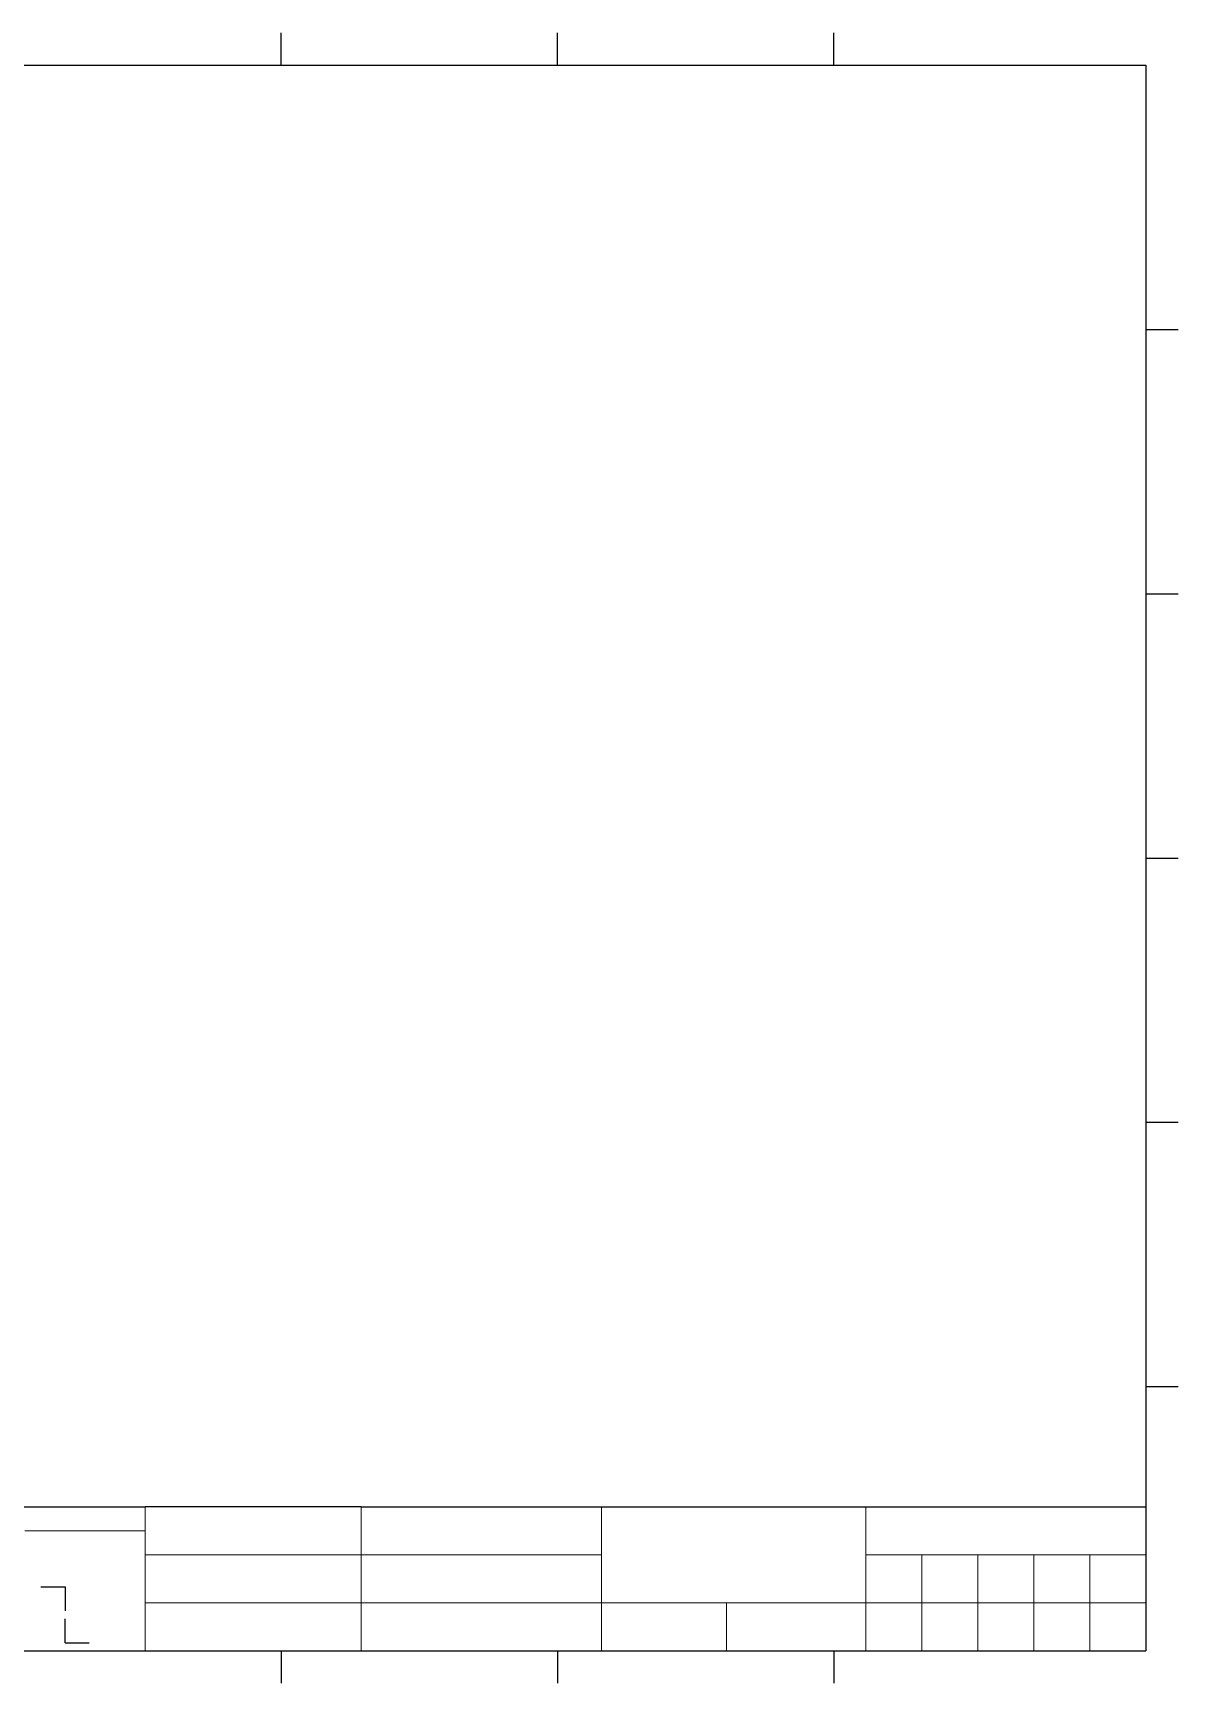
# Model space of a CAD drawing. Header units: millimetres. Extents: x 3 to 738, y -2 to 520.
# Drawn here: x 380 to 738, y 5 to 520 of the extents above; entities that cross this region are included whole.
import ezdxf

# ---------------------------------------------------------------- set-up
doc = ezdxf.new("R2010")
doc.units = ezdxf.units.MM
doc.header["$PDSIZE"] = -1
doc.layers.add('SLD-0', color=179, linetype='Continuous')

msp = doc.modelspace()

# ---------------------------------------------------------------- linework, layer by layer
at = {"color": 7, "linetype": 'Continuous', "lineweight": 25}
for p, q in [((457.5, 510), (457.5, 520)), ((543.75, 510), (543.75, 520)), ((630, 510), (630, 520)), ((15, 510), (727.5, 510)), ((727.5, 510), (727.5, 15)), ((727.5, 427.5), (737.5, 427.5)), ((727.5, 345), (737.5, 345)), ((727.5, 262.5), (737.5, 262.5)), ((727.5, 180), (737.5, 180)), ((727.5, 97.5), (737.5, 97.5)), ((15, 60), (415, 60)), ((482.5, 60), (415, 60)), ((482.5, 60), (557.5, 60)), ((557.5, 60), (727.5, 60)), ((15, 15), (727.5, 15)), ((457.5, 15), (457.5, 5)), ((543.75, 15), (543.75, 5)), ((630, 15), (630, 5))]:
    msp.add_line(p, q, dxfattribs=at)
at = {"color": 7, "linetype": 'Continuous', "lineweight": 18}
for p, q in [((415, 52.5), (415, 60)), ((482.5, 60), (482.5, 15)), ((557.5, 45), (557.5, 60)), ((640, 42.5), (640, 60)), ((377.5, 52.5), (415, 52.5)), ((415, 52.5), (415, 15)), ((415, 45), (482.5, 45)), ((482.5, 45), (557.5, 45)), ((557.5, 45), (557.5, 15)), ((640, 45), (727.5, 45)), ((640, 42.5), (640, 15)), ((657.5, 45), (657.5, 15)), ((675, 45), (675, 15)), ((692.5, 45), (692.5, 15)), ((710, 45), (710, 15)), ((415, 30), (482.5, 30)), ((482.5, 30), (557.5, 30)), ((557.5, 30), (640.8441, 30)), ((596.5, 30), (596.5, 15)), ((640, 30), (727.5, 30))]:
    msp.add_line(p, q, dxfattribs=at)
at = {"layer": 'SLD-0', "color": 7}
for p, q in [((382.5, 35), (390, 35)), ((390, 35), (390, 27.5)), ((390, 17.5), (390, 25)), ((390, 17.5), (397.5, 17.5))]:
    msp.add_line(p, q, dxfattribs=at)
at = {"layer": 'SLD-0'}
msp.add_point((727.5, 60), dxfattribs=at)

doc.saveas('drawing.dxf')
